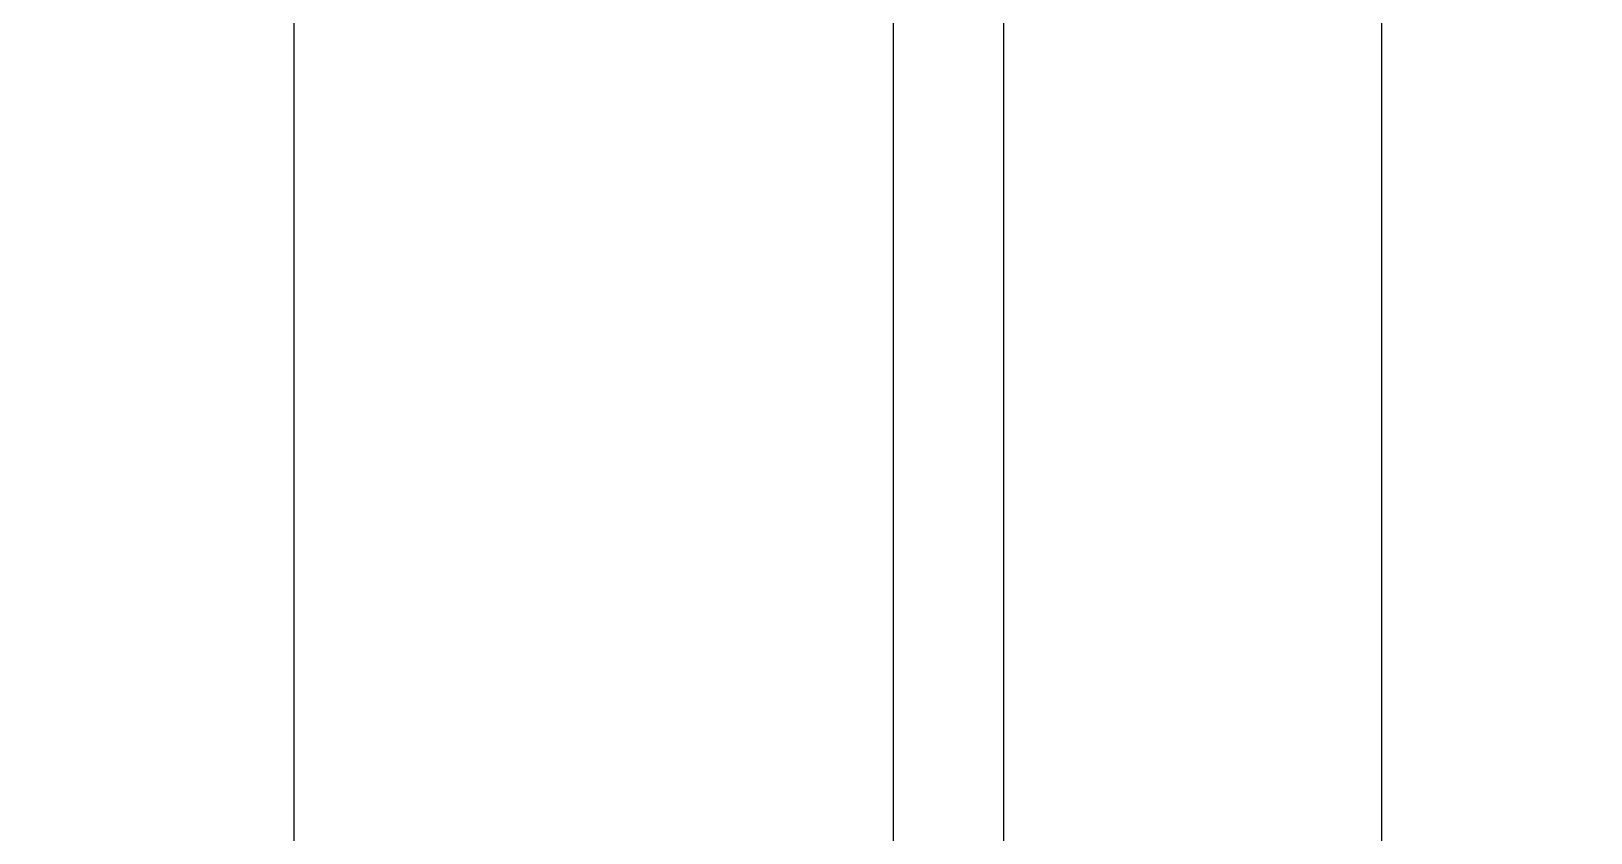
# Model space of a CAD drawing. Extents: x 735054 to 735644, y 4350981 to 4352008.
# Drawn here: x 735285.85 to 735299.99, y 4351902.5 to 4351909.77 of the extents above; entities that cross this region are included whole.
import ezdxf

# ---------------------------------------------------------------- set-up
doc = ezdxf.new("R2010")
doc.units = 0
doc.layers.get('0').update_dxf_attribs({"linetype": 'CONTINUOUS'})

msp = doc.modelspace()

# ---------------------------------------------------------------- linework, layer by layer
at = {"color": 0, "linetype": 'CONTINUOUS'}
for p, q in [((735293.67, 4351881.01), (735293.67, 4351981.01)), ((735293.67, 4351881.01), (735293.67, 4351981.01)), ((735294.67, 4351881.01), (735294.67, 4351981.01)), ((735294.67, 4351881.01), (735294.67, 4351981.01))]:
    msp.add_line(p, q, dxfattribs=at)

# ---------------------------------------------------------------- meshes
mesh = msp.add_polyface(dxfattribs=at)
corners = [(735362.5, 4350981), (735054.5, 4352007.5), (735644, 4350981), (735644, 4352007.5), (735054.5, 4350981)]
mesh.append_faces([[corners[k] for k in face] for face in [(0, 1, 4), (1, 0, 2, 3)]], dxfattribs={"vtx0": -1, "color": 0})
mesh = msp.add_polyface(dxfattribs=at)
corners = [(735345.58, 4351821), (735345.58, 4352001.5), (735064.5, 4352001.5), (735064.5, 4351821)]
mesh.append_faces([[corners[k] for k in face] for face in [(0, 1, 2, 3)]], dxfattribs={"color": 0})
mesh = msp.add_polyface(dxfattribs=at)
corners = [(735298.1, 4351828.19), (735298.1, 4351994.66), (735288.23, 4351994.66), (735288.23, 4351828.19)]
mesh.append_faces([[corners[k] for k in face] for face in [(0, 1, 2, 3)]], dxfattribs={"color": 0})

doc.saveas('drawing.dxf')
